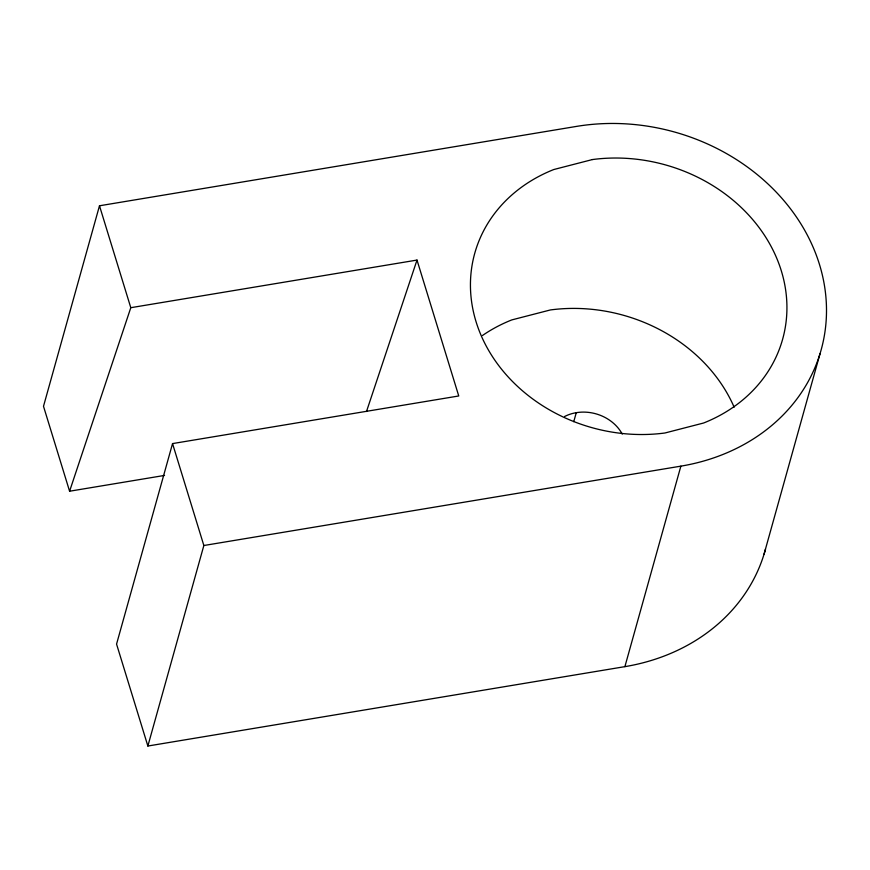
<?xml version="1.0" encoding="UTF-8"?>
<svg xmlns="http://www.w3.org/2000/svg" width="870" height="870" viewBox="0 0 870 870"><rect width="100%" height="100%" fill="white"/><g stroke="black" fill="none" stroke-linecap="round" stroke-linejoin="round"><path stroke-width="1.3" d="M69.589 491.224L130.794 307.697L417.002 260.076L458.751 395.97L172.543 443.591L116.558 644.104L147.867 746.025L624.888 666.648L680.873 466.146A199.785 170.531 15.6 0 0 819.496 264.524A199.785 170.531 15.6 0 0 576.505 126.4L99.484 205.777L43.5 406.29L69.589 491.224L164.55 475.422M147.867 746.025L203.852 545.512L172.543 443.591M573.754 421.678L576.266 412.685M764.045 554.223L820.018 353.709M366.498 411.51L417.002 260.076M203.852 545.512L680.873 466.146M99.484 205.777L130.794 307.697M765.524 549.068A199.785 170.531 15.6 0 1 624.888 666.648M482.469 335.505A159.83 136.427 15.6 0 1 511.799 319.91L550.427 309.938A159.83 136.427 15.6 0 1 734.149 407.203M564.565 416.523A39.955 34.104 15.6 0 1 622.246 434.097M592.416 159.558L553.788 169.53A159.83 136.427 15.6 0 0 480.697 334.471A159.83 136.427 15.6 0 0 664.963 432.988L703.591 423.016A159.83 136.427 15.6 0 0 776.671 258.075A159.83 136.427 15.6 0 0 592.416 159.558"/></g></svg>
